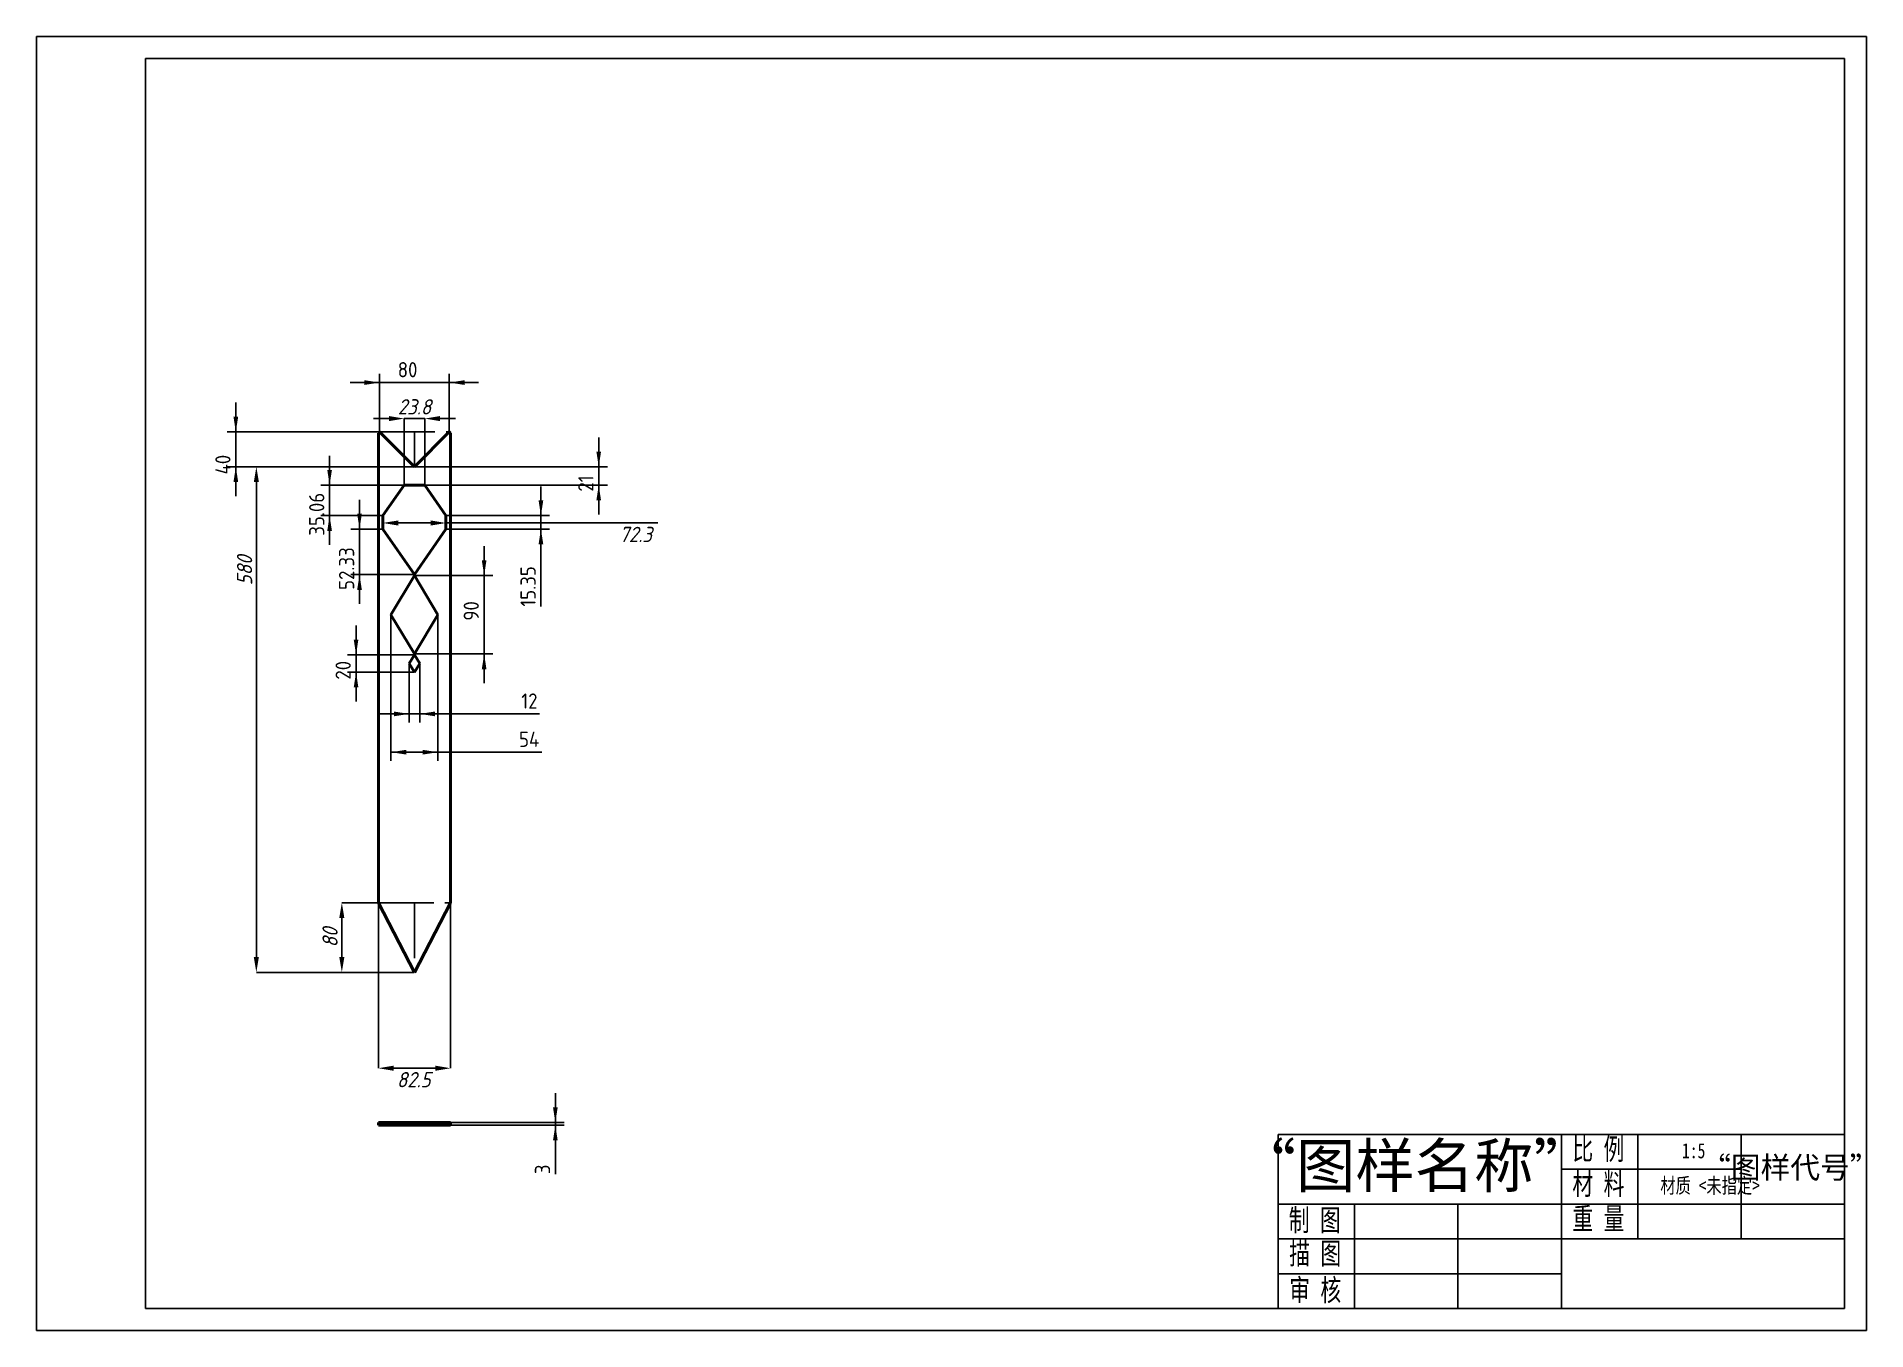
# Model space of a CAD drawing. Header units: millimetres. Extents: x 0 to 420, y 0 to 297.
import ezdxf

# ---------------------------------------------------------------- set-up
doc = ezdxf.new("R2010")
doc.units = ezdxf.units.MM
doc.header["$PDSIZE"] = -1
doc.linetypes.add('CENTERX2', pattern=[20.32, 12.7, -2.54, 2.54, -2.54])
for name, color, linetype in [('中心线', 7, 'CENTERX2'), ('尺寸', 7, 'Continuous'), ('注释', 7, 'Continuous'), ('细实线', 7, 'Continuous')]:
    doc.layers.add(name, color=color, linetype=linetype)
doc.layers.add('粗实线', color=7, linetype='Continuous', lineweight=50)
doc.styles.add('SLDTEXTSTYLE0', font='')
doc.styles.add('SLDTEXTSTYLE1', font='simfang.ttf', dxfattribs={"width": 0.7, "bigfont": 'bigfont'})
doc.styles.add('SLDTEXTSTYLE2', font='simfang.ttf', dxfattribs={"bigfont": 'bigfont'})
doc.styles.add('SLDTEXTSTYLE3', font='hyswlongfangsong.ttf')
doc.styles.add('SLDTEXTSTYLE4', font='hyswlongfangsong.ttf', dxfattribs={"bigfont": 'bigfont'})
doc.styles.add('SLDTEXTSTYLE5', font='isocp___.ttf')
doc.styles.get('SLDTEXTSTYLE0').set_extended_font_data('ISOCP', italic=True)
doc.dimstyles.new('SLDDIMSTYLE0', dxfattribs={"dimtxt": 3.5, "dimasz": 3.5, "dimexe": 0, "dimexo": 0.0625, "dimgap": 0.875, "dimtad": 2, "dimdec": 3, "dimlfac": 5, "dimrnd": 1e-09, "dimzin": 12, "dimdsep": 46, "dimtxsty": 'SLDTEXTSTYLE0', "dimsah": 1, "dimcen": 0.09, "dimadec": 0, "dimazin": 3, "dimtfac": 1, "dimtdec": 3, "dimtmove": 0, "dimatfit": 0, "dimfxl": 1, "dimfrac": 2, "dimtolj": 1, "dimtzin": 12, "dimarcsym": 0})
doc.dimstyles.new('SLDDIMSTYLE1', dxfattribs={"dimtxt": 3.5, "dimasz": 3.5, "dimexe": 0, "dimexo": 0.0625, "dimgap": 0.875, "dimtad": 2, "dimdec": 3, "dimlfac": 5, "dimrnd": 1e-09, "dimzin": 12, "dimdsep": 46, "dimtxsty": 'SLDTEXTSTYLE0', "dimsah": 1, "dimcen": 0.09, "dimadec": 0, "dimazin": 3, "dimtfac": 1, "dimtdec": 3, "dimtofl": 0, "dimtmove": 0, "dimatfit": 3, "dimfxl": 1, "dimfrac": 2, "dimtolj": 1, "dimtzin": 12, "dimarcsym": 0})

# ---------------------------------------------------------------- blocks, each defined once
blk = doc.blocks.new('_D')
at = {"layer": '尺寸', "transparency": 16777216}
for p, q in [((119.07, 47.7), (119.07, 54.43)), ((95.03, 47.7), (121.07, 47.7)), ((95.03, 47.1), (121.07, 47.1)), ((119.07, 47.7), (119.07, 47.1)), ((119.07, 47.1), (119.07, 35.87))]:
    blk.add_line(p, q, dxfattribs=at)
for points in [[(119.07, 47.7), (119.61, 51.2), (118.53, 51.2)], [(119.07, 47.1), (118.53, 43.6), (119.61, 43.6)]]:
    blk.add_solid(points, dxfattribs=at)
at = {"layer": '尺寸', "transparency": 16777216, "insert": (114.37, 35.87), "char_height": 3.5, "attachment_point": 1, "rotation": 90, "style": 'SLDTEXTSTYLE5'}
blk.add_mtext('3', dxfattribs=at)
blk = doc.blocks.new('_D_1')
at = {"layer": '尺寸', "transparency": 16777216}
for p, q in [((78.73, 206.24), (78.73, 219.58)), ((94.73, 206.24), (94.73, 219.58)), ((78.73, 217.58), (72, 217.58)), ((78.73, 217.58), (94.73, 217.58)), ((94.73, 217.58), (101.46, 217.58))]:
    blk.add_line(p, q, dxfattribs=at)
for points in [[(78.73, 217.58), (75.23, 218.12), (75.23, 217.04)], [(94.73, 217.58), (98.23, 217.04), (98.23, 218.12)]]:
    blk.add_solid(points, dxfattribs=at)
at = {"layer": '尺寸', "transparency": 16777216, "insert": (82.89, 222.28), "char_height": 3.5, "attachment_point": 1, "style": 'SLDTEXTSTYLE5'}
blk.add_mtext('80', dxfattribs=at)
blk = doc.blocks.new('_D_2')
at = {"layer": '尺寸', "transparency": 16777216}
for p, q in [((45.73, 206.24), (45.73, 212.97)), ((86.73, 206.24), (43.73, 206.24)), ((45.73, 206.24), (45.73, 198.24)), ((86.73, 198.24), (43.73, 198.24)), ((45.73, 198.24), (45.73, 191.51))]:
    blk.add_line(p, q, dxfattribs=at)
for points in [[(45.73, 206.24), (46.27, 209.74), (45.19, 209.74)], [(45.73, 198.24), (45.19, 194.74), (46.27, 194.74)]]:
    blk.add_solid(points, dxfattribs=at)
at = {"layer": '尺寸', "transparency": 16777216, "insert": (41.02, 196.48), "char_height": 3.5, "attachment_point": 1, "rotation": 90, "style": 'SLDTEXTSTYLE5'}
blk.add_mtext('40', dxfattribs=at)
blk = doc.blocks.new('_D_3')
at = {"layer": 'Defpoints', "color": 0, "transparency": 16777216}
for p in [(50.44, 198.24), (86.73, 198.24), (86.73, 82.18)]:
    blk.add_point(p, dxfattribs=at)
at = {"layer": '尺寸', "color": 0, "lineweight": -2, "transparency": 16777216}
for p, q in [((86.67, 198.24), (50.44, 198.24)), ((50.44, 85.68), (50.44, 194.74)), ((86.67, 82.18), (50.44, 82.18))]:
    blk.add_line(p, q, dxfattribs=at)
at = {"layer": '尺寸', "color": 0, "transparency": 16777216}
for points in [[(49.86, 194.74), (51.02, 194.74), (50.44, 198.24)], [(49.86, 85.68), (51.02, 85.68), (50.44, 82.18)]]:
    blk.add_solid(points, dxfattribs=at)
at = {"layer": '尺寸', "color": 0, "transparency": 16777216, "insert": (45.99, 174.44), "char_height": 3.5, "attachment_point": 2, "rotation": 90, "style": 'SLDTEXTSTYLE0'}
blk.add_mtext('\\A1;580', dxfattribs=at)
blk = doc.blocks.new('_D_4')
at = {"layer": 'Defpoints', "color": 0, "transparency": 16777216}
for p in [(78.44, 98.18), (70.06, 82.18), (86.73, 82.18)]:
    blk.add_point(p, dxfattribs=at)
at = {"layer": '尺寸', "color": 0, "lineweight": -2, "transparency": 16777216}
for p, q in [((78.38, 98.18), (70.06, 98.18)), ((70.06, 94.68), (70.06, 85.68)), ((86.67, 82.18), (70.06, 82.18))]:
    blk.add_line(p, q, dxfattribs=at)
at = {"layer": '尺寸', "color": 0, "transparency": 16777216}
for points in [[(69.48, 94.68), (70.64, 94.68), (70.06, 98.18)], [(69.48, 85.68), (70.64, 85.68), (70.06, 82.18)]]:
    blk.add_solid(points, dxfattribs=at)
at = {"layer": '尺寸', "color": 0, "transparency": 16777216, "insert": (65.61, 90.18), "char_height": 3.5, "attachment_point": 2, "rotation": 90, "style": 'SLDTEXTSTYLE0'}
blk.add_mtext('\\A1;80', dxfattribs=at)
blk = doc.blocks.new('_D_5')
at = {"layer": '尺寸', "transparency": 16777216}
for p, q in [((129.03, 198.24), (129.03, 204.97)), ((86.73, 198.24), (131.03, 198.24)), ((129.03, 198.24), (129.03, 194.04)), ((89.12, 194.04), (131.03, 194.04)), ((129.03, 194.04), (129.03, 187.31))]:
    blk.add_line(p, q, dxfattribs=at)
for points in [[(129.03, 198.24), (129.56, 201.74), (128.49, 201.74)], [(129.03, 194.04), (128.49, 190.54), (129.56, 190.54)]]:
    blk.add_solid(points, dxfattribs=at)
at = {"layer": '尺寸', "transparency": 16777216, "insert": (124.32, 192.55), "char_height": 3.5, "attachment_point": 1, "rotation": 90, "style": 'SLDTEXTSTYLE5'}
blk.add_mtext('21', dxfattribs=at)
blk = doc.blocks.new('_D_6')
at = {"layer": '尺寸', "transparency": 16777216}
for p, q in [((85.53, 153.09), (85.53, 139.52)), ((87.93, 153.09), (87.93, 139.52)), ((85.53, 141.52), (78.8, 141.52)), ((85.53, 141.52), (87.93, 141.52)), ((87.93, 141.52), (115.46, 141.52))]:
    blk.add_line(p, q, dxfattribs=at)
for points in [[(85.53, 141.52), (82.03, 142.06), (82.03, 140.98)], [(87.93, 141.52), (91.43, 140.98), (91.43, 142.06)]]:
    blk.add_solid(points, dxfattribs=at)
at = {"layer": '尺寸', "transparency": 16777216, "insert": (111.26, 146.22), "char_height": 3.5, "attachment_point": 1, "style": 'SLDTEXTSTYLE5'}
blk.add_mtext('12', dxfattribs=at)
blk = doc.blocks.new('_D_7')
at = {"layer": '尺寸', "transparency": 16777216}
for p, q in [((73.33, 155.09), (73.33, 161.82)), ((86.73, 155.09), (71.33, 155.09)), ((73.33, 155.09), (73.33, 151.09)), ((86.73, 151.09), (71.33, 151.09)), ((73.33, 151.09), (73.33, 144.36))]:
    blk.add_line(p, q, dxfattribs=at)
for points in [[(73.33, 155.09), (73.86, 158.59), (72.79, 158.59)], [(73.33, 151.09), (72.79, 147.59), (73.86, 147.59)]]:
    blk.add_solid(points, dxfattribs=at)
at = {"layer": '尺寸', "transparency": 16777216, "insert": (68.62, 149.39), "char_height": 3.5, "attachment_point": 1, "rotation": 90, "style": 'SLDTEXTSTYLE5'}
blk.add_mtext('20', dxfattribs=at)
blk = doc.blocks.new('_D_8')
at = {"layer": '尺寸', "transparency": 16777216}
for p, q in [((81.33, 164.29), (81.33, 130.73)), ((92.13, 164.29), (92.13, 130.73)), ((81.33, 132.73), (92.13, 132.73)), ((92.13, 132.73), (115.99, 132.73))]:
    blk.add_line(p, q, dxfattribs=at)
for points in [[(81.33, 132.73), (84.83, 132.19), (84.83, 133.27)], [(92.13, 132.73), (88.63, 133.27), (88.63, 132.19)]]:
    blk.add_solid(points, dxfattribs=at)
at = {"layer": '尺寸', "transparency": 16777216, "insert": (110.74, 137.44), "char_height": 3.5, "attachment_point": 1, "style": 'SLDTEXTSTYLE5'}
blk.add_mtext('54', dxfattribs=at)
blk = doc.blocks.new('_D_9')
at = {"layer": '尺寸', "transparency": 16777216}
for p, q in [((102.73, 173.29), (102.73, 180.02)), ((86.73, 173.29), (104.73, 173.29)), ((102.73, 155.29), (102.73, 173.29)), ((86.73, 155.29), (104.73, 155.29)), ((102.73, 155.29), (102.73, 148.56))]:
    blk.add_line(p, q, dxfattribs=at)
for points in [[(102.73, 173.29), (103.26, 176.79), (102.19, 176.79)], [(102.73, 155.29), (102.19, 151.79), (103.26, 151.79)]]:
    blk.add_solid(points, dxfattribs=at)
at = {"layer": '尺寸', "transparency": 16777216, "insert": (98.02, 162.93), "char_height": 3.5, "attachment_point": 1, "rotation": 90, "style": 'SLDTEXTSTYLE5'}
blk.add_mtext('90', dxfattribs=at)
blk = doc.blocks.new('_D_10')
at = {"layer": 'Defpoints', "color": 0, "transparency": 16777216}
for p in [(89.12, 209.31), (84.35, 194.04), (89.12, 194.04)]:
    blk.add_point(p, dxfattribs=at)
at = {"layer": '尺寸', "color": 0, "lineweight": -2, "transparency": 16777216}
for p, q in [((80.85, 209.31), (77.35, 209.31)), ((84.35, 194.1), (84.35, 209.31)), ((84.35, 209.31), (89.12, 209.31)), ((89.12, 194.1), (89.12, 209.31)), ((92.62, 209.31), (96.12, 209.31))]:
    blk.add_line(p, q, dxfattribs=at)
at = {"layer": '尺寸', "color": 0, "transparency": 16777216}
for points in [[(80.85, 209.9), (80.85, 208.73), (84.35, 209.31)], [(92.62, 209.9), (92.62, 208.73), (89.12, 209.31)]]:
    blk.add_solid(points, dxfattribs=at)
at = {"layer": '尺寸', "color": 0, "transparency": 16777216, "insert": (86.73, 213.76), "char_height": 3.5, "attachment_point": 2, "style": 'SLDTEXTSTYLE0'}
blk.add_mtext('\\A1;23.8', dxfattribs=at)
blk = doc.blocks.new('_D_11')
at = {"layer": 'Defpoints', "color": 0, "transparency": 16777216}
for p in [(79.5, 187.03), (93.97, 187.03), (93.97, 185.35)]:
    blk.add_point(p, dxfattribs=at)
at = {"layer": '尺寸', "color": 0, "lineweight": -2, "transparency": 16777216}
for p, q in [((79.5, 186.97), (79.5, 185.35)), ((83, 185.35), (90.47, 185.35)), ((93.97, 186.97), (93.97, 185.35)), ((93.97, 185.35), (142.62, 185.35))]:
    blk.add_line(p, q, dxfattribs=at)
at = {"layer": '尺寸', "color": 0, "transparency": 16777216}
for points in [[(83, 185.93), (83, 184.76), (79.5, 185.35)], [(90.47, 185.93), (90.47, 184.76), (93.97, 185.35)]]:
    blk.add_solid(points, dxfattribs=at)
at = {"layer": '尺寸', "color": 0, "transparency": 16777216, "insert": (137.49, 184.47), "char_height": 3.5, "attachment_point": 2, "style": 'SLDTEXTSTYLE0'}
blk.add_mtext('\\A1;72.3', dxfattribs=at)
blk = doc.blocks.new('_D_12')
at = {"layer": '尺寸', "transparency": 16777216}
for p, q in [((74.12, 183.96), (74.12, 190.69)), ((79.5, 183.96), (72.12, 183.96)), ((74.12, 183.96), (74.12, 173.49)), ((86.73, 173.49), (72.12, 173.49)), ((74.12, 173.49), (74.12, 166.76))]:
    blk.add_line(p, q, dxfattribs=at)
for points in [[(74.12, 183.96), (74.66, 187.46), (73.58, 187.46)], [(74.12, 173.49), (73.58, 169.99), (74.66, 169.99)]]:
    blk.add_solid(points, dxfattribs=at)
at = {"layer": '尺寸', "transparency": 16777216, "insert": (69.41, 169.98), "char_height": 3.5, "attachment_point": 1, "rotation": 90, "style": 'SLDTEXTSTYLE5'}
blk.add_mtext('52.33', dxfattribs=at)
blk = doc.blocks.new('_D_13')
at = {"layer": '尺寸', "transparency": 16777216}
for p, q in [((115.76, 187.03), (115.76, 193.76)), ((93.97, 187.03), (117.76, 187.03)), ((115.76, 187.03), (115.76, 183.96)), ((93.97, 183.96), (117.76, 183.96)), ((115.76, 183.96), (115.76, 166.14))]:
    blk.add_line(p, q, dxfattribs=at)
for points in [[(115.76, 187.03), (116.3, 190.53), (115.22, 190.53)], [(115.76, 183.96), (115.22, 180.46), (116.3, 180.46)]]:
    blk.add_solid(points, dxfattribs=at)
at = {"layer": '尺寸', "transparency": 16777216, "insert": (111.06, 166.14), "char_height": 3.5, "attachment_point": 1, "rotation": 90, "style": 'SLDTEXTSTYLE5'}
blk.add_mtext('15.35', dxfattribs=at)
blk = doc.blocks.new('_D_14')
at = {"layer": 'Defpoints', "color": 0, "transparency": 16777216}
for p in [(78.44, 98.18), (95.03, 98.18), (95.03, 60.18)]:
    blk.add_point(p, dxfattribs=at)
at = {"layer": '尺寸', "color": 0, "lineweight": -2, "transparency": 16777216}
for p, q in [((78.44, 98.12), (78.44, 60.18)), ((95.03, 98.12), (95.03, 60.18)), ((81.94, 60.18), (91.53, 60.18))]:
    blk.add_line(p, q, dxfattribs=at)
at = {"layer": '尺寸', "color": 0, "transparency": 16777216}
for points in [[(81.94, 60.77), (81.94, 59.6), (78.44, 60.18)], [(91.53, 60.77), (91.53, 59.6), (95.03, 60.18)]]:
    blk.add_solid(points, dxfattribs=at)
at = {"layer": '尺寸', "color": 0, "transparency": 16777216, "insert": (86.56, 59.31), "char_height": 3.5, "attachment_point": 2, "style": 'SLDTEXTSTYLE0'}
blk.add_mtext('\\A1;82.5', dxfattribs=at)
blk = doc.blocks.new('_D_15')
at = {"layer": '尺寸', "transparency": 16777216}
for p, q in [((67.25, 194.04), (67.25, 200.77)), ((84.35, 194.04), (65.25, 194.04)), ((67.25, 194.04), (67.25, 187.03)), ((79.5, 187.03), (65.25, 187.03)), ((67.25, 187.03), (67.25, 180.3))]:
    blk.add_line(p, q, dxfattribs=at)
for points in [[(67.25, 194.04), (67.79, 197.54), (66.72, 197.54)], [(67.25, 187.03), (66.72, 183.53), (67.79, 183.53)]]:
    blk.add_solid(points, dxfattribs=at)
at = {"layer": '尺寸', "transparency": 16777216, "insert": (62.55, 182.42), "char_height": 3.5, "attachment_point": 1, "rotation": 90, "style": 'SLDTEXTSTYLE5'}
blk.add_mtext('35.06', dxfattribs=at)

msp = doc.modelspace()

# ---------------------------------------------------------------- linework, layer by layer
at = {"layer": '中心线'}
for p, q in [((78.73333, 206.23983), (94.73333, 206.23983)), ((86.73333, 198.23983), (86.73333, 206.23983)), ((78.44133, 98.17983), (95.02533, 98.17983)), ((86.73333, 98.17983), (86.73333, 82.18183))]:
    msp.add_line(p, q, dxfattribs=at)
at = {"layer": '粗实线'}
for p, q in [((78.73333, 206.23983), (78.44133, 205.94783)), ((78.44133, 205.94783), (78.44133, 98.17983)), ((86.73333, 198.23983), (78.73333, 206.23983)), ((94.73333, 206.23983), (86.73333, 198.23983)), ((95.02533, 205.94783), (94.73333, 206.23983)), ((95.02533, 98.17983), (95.02533, 205.94783)), ((84.34733, 194.03983), (79.50133, 187.02783)), ((89.11933, 194.03983), (84.34733, 194.03983)), ((93.96533, 187.02783), (89.11933, 194.03983)), ((79.50133, 187.02783), (79.50133, 183.95783)), ((93.96533, 183.95783), (93.96533, 187.02783)), ((79.50133, 183.95783), (86.73333, 173.49183)), ((86.73333, 173.49183), (93.96533, 183.95783)), ((86.73333, 173.29183), (81.33333, 164.29183)), ((92.13333, 164.29183), (86.73333, 173.29183)), ((81.33333, 164.29183), (86.73333, 155.29183)), ((86.73333, 155.29183), (92.13333, 164.29183)), ((86.73333, 155.09183), (85.53333, 153.09183)), ((85.53333, 153.09183), (86.73333, 151.09183)), ((87.93333, 153.09183), (86.73333, 155.09183)), ((86.73333, 151.09183), (87.93333, 153.09183)), ((78.44133, 98.17983), (86.73333, 82.18183)), ((86.73333, 82.18183), (95.02533, 98.17983)), ((78.44133, 47.69545), (86.73333, 47.69545)), ((78.44133, 47.69545), (78.44133, 47.09545)), ((78.73333, 47.69545), (78.44133, 47.69545)), ((78.44133, 47.09545), (86.73333, 47.09545)), ((78.73333, 47.09545), (78.44133, 47.09545)), ((86.73333, 47.69545), (78.73333, 47.69545)), ((78.73333, 47.69545), (78.73333, 47.09545)), ((86.73333, 47.09545), (78.73333, 47.09545)), ((79.50133, 47.69545), (86.73333, 47.69545)), ((79.50133, 47.09545), (79.50133, 47.69545)), ((84.34733, 47.69545), (79.50133, 47.69545)), ((79.50133, 47.09545), (86.73333, 47.09545)), ((84.34733, 47.09545), (79.50133, 47.09545)), ((81.33333, 47.69545), (86.73333, 47.69545)), ((81.33333, 47.09545), (81.33333, 47.69545)), ((81.33333, 47.09545), (86.73333, 47.09545)), ((84.34733, 47.09545), (84.34733, 47.69545)), ((89.11933, 47.69545), (84.34733, 47.69545)), ((89.11933, 47.09545), (84.34733, 47.09545)), ((85.53333, 47.69545), (86.73333, 47.69545)), ((85.53333, 47.09545), (85.53333, 47.69545)), ((85.53333, 47.09545), (86.73333, 47.09545)), ((86.73333, 47.69545), (86.73333, 47.09545)), ((86.73333, 47.69545), (95.02533, 47.69545)), ((86.73333, 47.69545), (87.93333, 47.69545)), ((86.73333, 47.69545), (92.13333, 47.69545)), ((86.73333, 47.69545), (93.96533, 47.69545)), ((94.73333, 47.69545), (86.73333, 47.69545)), ((86.73333, 47.09545), (95.02533, 47.09545)), ((86.73333, 47.09545), (87.93333, 47.09545)), ((86.73333, 47.09545), (92.13333, 47.09545)), ((86.73333, 47.09545), (93.96533, 47.09545)), ((94.73333, 47.09545), (86.73333, 47.09545)), ((87.93333, 47.09545), (87.93333, 47.69545)), ((93.96533, 47.69545), (89.11933, 47.69545)), ((89.11933, 47.09545), (89.11933, 47.69545)), ((93.96533, 47.09545), (89.11933, 47.09545)), ((92.13333, 47.09545), (92.13333, 47.69545)), ((93.96533, 47.09545), (93.96533, 47.69545)), ((94.73333, 47.69545), (94.73333, 47.09545)), ((95.02533, 47.69545), (94.73333, 47.69545)), ((95.02533, 47.09545), (94.73333, 47.09545)), ((95.02533, 47.69545), (95.02533, 47.09545))]:
    msp.add_line(p, q, dxfattribs=at)
at = {"layer": '细实线'}
for p, q in [((125.01861, 297), (0, 297)), ((0, 297), (0, 0)), ((0, 297), (0, 0)), ((0, 297), (420, 297)), ((420, 297), (0, 297)), ((0, 297), (0, 0)), ((420, 0), (420, 297)), ((420, 0), (420, 297)), ((420, 0), (420, 297)), ((415, 292), (25, 292)), ((25, 5), (25, 292)), ((415, 292), (25, 292)), ((25, 292), (25, 5)), ((415, 5), (415, 292)), ((415, 5), (415, 292)), ((285, 45), (285, 5)), ((285, 45), (415, 45)), ((350, 5), (350, 45)), ((367.5, 21), (367.5, 45)), ((391.25, 21), (391.25, 45)), ((350, 37), (391.25, 37)), ((285, 29), (415, 29)), ((302.5, 5), (302.5, 29)), ((326.25, 5), (326.25, 29)), ((285, 21), (415, 21)), ((285, 13), (350, 13)), ((25, 5), (415, 5)), ((415, 5), (25, 5)), ((25, 5), (415, 5)), ((0, 0), (420, 0)), ((0, 0), (420, 0)), ((0, 0), (420, 0))]:
    msp.add_line(p, q, dxfattribs=at)

# ---------------------------------------------------------------- texts
at = {"layer": '注释'}
for s, insert, char_height, attachment_point, style in [('“图样名称”', (316.33333, 42.82123), 10, 2, 'SLDTEXTSTYLE2'), ('比 例', (352.51903, 44.1689), 5, 1, 'SLDTEXTSTYLE1'), ('1:5', (380.35208, 43.00216), 3.5, 2, 'SLDTEXTSTYLE3'), ('“图样代号”', (402.54167, 39.89337), 5, 2, 'SLDTEXTSTYLE2'), ('材 料', (352.51903, 36.1689), 5, 1, 'SLDTEXTSTYLE1'), ('材质 <未指定>', (384.13889, 35.00216), 3.5, 2, 'SLDTEXTSTYLE4'), ('制 图', (287.4203, 27.84429), 5, 1, 'SLDTEXTSTYLE1'), ('重 量', (352.51903, 28.1689), 5, 1, 'SLDTEXTSTYLE1'), ('描 图', (287.51903, 20.1689), 5, 1, 'SLDTEXTSTYLE1'), ('审 核', (287.51903, 11.79044), 5, 1, 'SLDTEXTSTYLE1')]:
    msp.add_mtext(s, dxfattribs=dict(at, insert=insert, char_height=char_height, attachment_point=attachment_point, style=style))

# ---------------------------------------------------------------- dimensions: what is measured, and where the dimension line sits
at = {"layer": '尺寸'}
for base, p1, p2, dimstyle, picture, middle in [((94.73333, 217.57724), (78.73333, 206.23983), (94.73333, 206.23983), 'SLDDIMSTYLE0', '_D_1', (85.33938, 217.57724)), ((92.13333, 132.73242), (81.33333, 164.29183), (92.13333, 164.29183), 'SLDDIMSTYLE1', '_D_8', (113.36243, 132.73242)), ((87.93333, 141.51861), (85.53333, 153.09183), (87.93333, 153.09183), 'SLDDIMSTYLE0', '_D_6', (113.36243, 141.51861))]:
    dim = msp.add_linear_dim(base=base, p1=p1, p2=p2, dimstyle=dimstyle, dxfattribs=at)
    dim.commit()
    dim.dimension.update_dxf_attribs({"geometry": picture, "text_midpoint": middle, "dimtype": 160})
for base, p1, p2, picture, middle in [((45.72924, 198.23983), (86.73333, 206.23983), (86.73333, 198.23983), '_D_2', (45.72924, 199.10672)), ((129.02533, 194.03983), (86.73333, 198.23983), (89.11933, 194.03983), '_D_5', (129.02533, 194.64948)), ((67.25472, 187.02783), (84.34733, 194.03983), (79.50133, 187.02783), '_D_15', (67.25472, 187.84804)), ((115.76208, 183.95783), (93.96533, 187.02783), (93.96533, 183.95783), '_D_13', (115.76208, 171.2153)), ((74.11693, 173.49183), (79.50133, 183.95783), (86.73333, 173.49183), '_D_12', (74.11693, 175.40054)), ((102.7259, 173.29183), (86.73333, 155.29183), (86.73333, 173.29183), '_D_9', (102.7259, 165.37564)), ((73.32625, 151.09183), (86.73333, 155.09183), (86.73333, 151.09183), '_D_7', (73.32625, 151.84094)), ((119.07118, 47.09545), (95.02533, 47.69545), (95.02533, 47.09545), '_D', (119.07118, 37.09545))]:
    dim = msp.add_linear_dim(base=base, p1=p1, p2=p2, angle=90, dimstyle='SLDDIMSTYLE0', dxfattribs=at)
    dim.commit()
    dim.dimension.update_dxf_attribs({"geometry": picture, "text_midpoint": middle, "dimtype": 160})
for base, p1, p2, text, dimstyle, picture, middle in [((89.11933, 209.31445), (84.34733, 194.03983), (89.11933, 194.03983), '23.8', 'SLDDIMSTYLE0', '_D_10', (86.73333, 209.31445)), ((93.96533, 185.34814), (79.50133, 187.02783), (93.96533, 187.02783), '72.3', 'SLDDIMSTYLE1', '_D_11', (137.4896, 185.34814)), ((95.02533, 60.18183), (78.44133, 98.17983), (95.02533, 98.17983), '82.5', 'SLDDIMSTYLE0', '_D_14', (86.56192, 60.18183))]:
    dim = msp.add_linear_dim(base=base, p1=p1, p2=p2, text=text, dimstyle=dimstyle, dxfattribs=at)
    dim.commit()
    dim.dimension.update_dxf_attribs({"geometry": picture, "text_midpoint": middle, "dimtype": 160})
for base, p1, p2, text, dimstyle, picture, middle in [((50.44133, 198.23983), (86.73333, 82.18183), (86.73333, 198.23983), '580', 'SLDDIMSTYLE1', '_D_3', (50.44133, 174.44446)), ((70.05919, 82.18183), (78.44133, 98.17983), (86.73333, 82.18183), '80', 'SLDDIMSTYLE0', '_D_4', (70.05919, 90.18083))]:
    dim = msp.add_linear_dim(base=base, p1=p1, p2=p2, angle=90, text=text, dimstyle=dimstyle, dxfattribs=at)
    dim.commit()
    dim.dimension.update_dxf_attribs({"geometry": picture, "text_midpoint": middle, "dimtype": 160})

doc.saveas('drawing.dxf')
